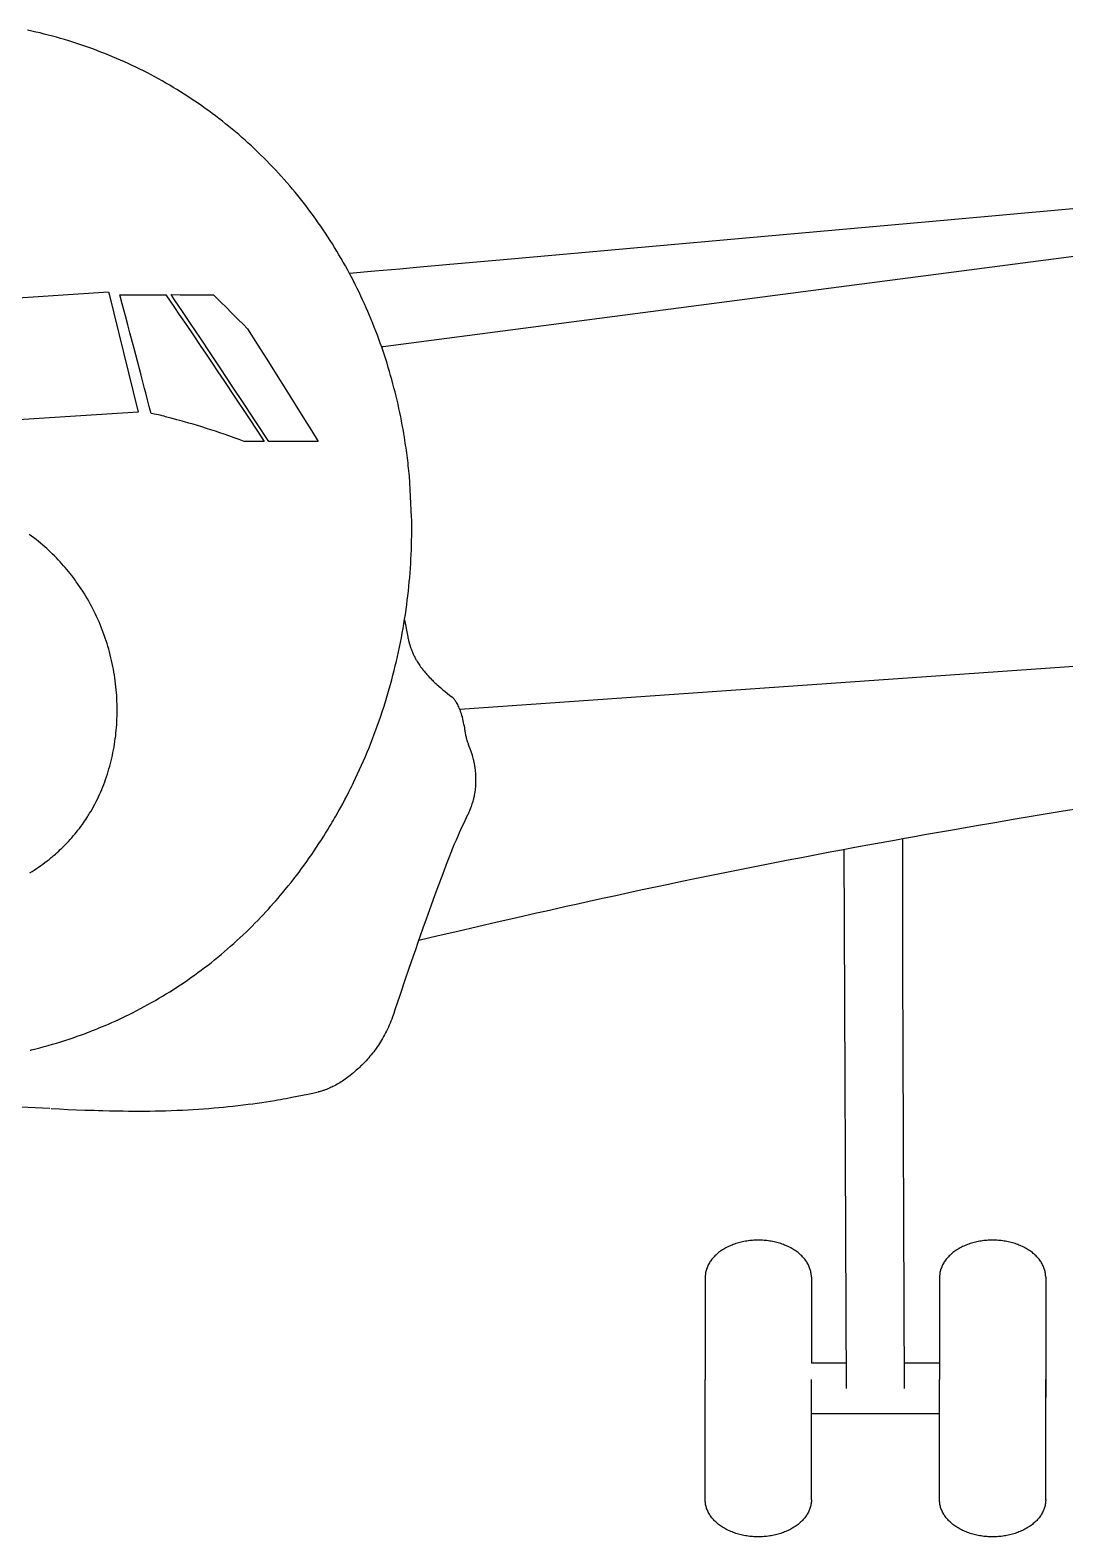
# Model space of a CAD drawing. Extents: x -17108 to 71323, y -8319 to 54197.
# Drawn here: x 53995 to 58088, y 42317 to 48279 of the extents above; entities that cross this region are included whole.
import ezdxf

# ---------------------------------------------------------------- set-up
doc = ezdxf.new("R2010")
doc.units = 0
doc.linetypes.add('DASHED', pattern=[15, 12, -3])
doc.layers.get('0').update_dxf_attribs({"linetype": 'CONTINUOUS'})

msp = doc.modelspace()

# ---------------------------------------------------------------- linework, layer by layer
at = {"color": 7, "ltscale": 0.001328}
msp.add_line((55105.4, 47541.2), (55105.5, 47541.2), dxfattribs=at)
at = {"color": 7}
for p, q in [((53548.7, 47194.1), (54304.6, 47242.8)), ((54305.6, 47239), (54421.9, 46767.8)), ((54421.9, 46767.8), (53548.7, 46711.6)), ((55694.4, 45591.5), (61022.7, 45966.9)), ((57447.2, 44571.2), (57447.2, 45080.3)), ((57224, 42903.7), (57215.3, 45037.8)), ((57454, 42904.6), (57447.2, 44571.2)), ((56665.5, 43344.5), (56665.5, 42939.9)), ((57085.5, 43344.5), (57085.5, 43004.2)), ((57592.5, 43344.5), (57592.5, 42939.9)), ((58012.5, 43344.5), (58012.5, 42868.4)), ((57223.6, 43004.2), (57085.5, 43004.2)), ((57592.5, 43004.2), (57453.6, 43004.2)), ((56665.5, 42463.8), (56665.5, 42939.9)), ((57085.5, 42463.8), (57085.5, 42939.9)), ((57592.5, 42463.8), (57592.5, 42939.9)), ((58012.5, 42463.8), (58012.5, 42939.9)), ((57592.5, 42804.2), (57085.5, 42804.2))]:
    msp.add_line(p, q, dxfattribs=at)
at = {"color": 7, "ltscale": 0.097062}
msp.add_line((54304.6, 47242.8), (54305.6, 47239), dxfattribs=at)
at = {"color": 7, "ltscale": 0.002051}
msp.add_line((54374.6, 47231.6), (54374.7, 47231.6), dxfattribs=at)
at = {"color": 7, "ltscale": 0.000488281}
msp.add_line((54374.7, 47231.6), (54374.7, 47231.6), dxfattribs=at)
at = {"color": 7, "linetype": 'DASHED', "ltscale": 0.007765}
msp.add_line((55382.5, 47031.9), (55382.1, 47031.9), dxfattribs=at)
at = {"color": 7, "ltscale": 0.071297}
msp.add_line((55385.2, 47026.8), (55388, 47027.2), dxfattribs=at)
at = {"color": 7, "linetype": 'DASHED', "ltscale": 0.011229}
msp.add_line((55388, 47027.2), (55388.4, 47027.2), dxfattribs=at)
at = {"color": 7, "ltscale": 0.007292}
msp.add_line((55388.4, 47027.2), (55388.7, 47027.3), dxfattribs=at)
at = {"color": 7, "linetype": 'DASHED', "ltscale": 0.006105}
msp.add_line((55388.7, 47027.3), (55389, 47027.3), dxfattribs=at)
at = {"color": 7, "ltscale": 0.006105}
msp.add_line((55389, 47027.3), (55389.2, 47027.3), dxfattribs=at)
at = {"color": 7, "linetype": 'DASHED', "ltscale": 0.027775}
msp.add_line((55389.2, 47027.3), (55390.3, 47027.5), dxfattribs=at)
at = {"color": 7, "ltscale": 0.014184}
msp.add_line((55390.3, 47027.5), (55390.9, 47027.6), dxfattribs=at)
at = {"color": 7, "linetype": 'DASHED', "ltscale": 0.014378}
msp.add_line((55390.9, 47027.6), (55391.4, 47027.6), dxfattribs=at)
at = {"color": 7, "linetype": 'DASHED', "ltscale": 0.005637}
msp.add_line((55453.8, 46817.7), (55453.7, 46817.9), dxfattribs=at)
at = {"color": 7, "ltscale": 0.003059}
msp.add_line((54530.8, 46748.9), (54530.7, 46749), dxfattribs=at)
at = {"color": 7, "ltscale": 0.000525895}
msp.add_line((54530.8, 46748.9), (54530.8, 46748.9), dxfattribs=at)
at = {"color": 7, "linetype": 'DASHED', "ltscale": 0.000292969}
msp.add_line((55133.9, 44077.5), (55134, 44077.5), dxfattribs=at)
at = {"color": 7}
for points in [[(55504.1, 46351.5), (55494.9, 46514.7), (55493.9, 46524.9), (55492.9, 46535), (55491.8, 46545.2), (55490.8, 46555.3), (55489.6, 46565.5), (55488.4, 46575.6), (55487.2, 46585.7), (55485.9, 46595.9), (55484.6, 46606), (55483.2, 46616.1), (55481.8, 46626.2), (55480.3, 46636.3), (55478.8, 46646.3), (55477.3, 46656.4), (55475.7, 46666.5), (55472.9, 46683), (55470, 46699.6), (55467, 46716.1), (55463.9, 46732.6), (55460.6, 46749.1), (55457.2, 46765.5), (55453.7, 46781.9), (55450.1, 46798.3), (55446.3, 46814.7), (55442.4, 46831), (55438.4, 46847.3), (55434.2, 46863.6), (55429.9, 46879.8), (55425.5, 46896), (55421, 46912.2), (55416.3, 46928.3), (55411.5, 46944.4), (55406.6, 46960.5), (55401.5, 46976.5), (55396.3, 46992.5), (55391, 47008.4), (55385.5, 47024.3), (55380, 47040.1), (55374.3, 47055.9), (55368.4, 47071.7), (55362.5, 47087.4), (55356.4, 47103), (55350.2, 47118.6), (55343.8, 47134.2), (55337.4, 47149.7), (55330.8, 47165.1), (55324, 47180.5), (55317.2, 47195.9), (55310.2, 47211.1), (55303.1, 47226.4), (55295.9, 47241.5), (55288.5, 47256.6), (55281, 47271.7), (55273.4, 47286.6), (55265.6, 47301.6), (55257.8, 47316.4), (55249.8, 47331.2), (55241.7, 47345.9), (55233.4, 47360.6), (55225.1, 47375.1), (55216.6, 47389.6), (55208, 47404.1), (55199.2, 47418.4), (55190.4, 47432.7), (55181.4, 47446.9), (55172.3, 47461), (55163.1, 47475.1), (55153.7, 47489.1), (55144.3, 47503), (55134.7, 47516.8), (55125, 47530.5), (55115.1, 47544.1), (55105.2, 47557.7), (55095.1, 47571.1), (55085, 47584.5), (55074.7, 47597.8), (55064.3, 47611), (55053.7, 47624.1), (55043.1, 47637.1), (55032.3, 47650.1), (55021.5, 47662.9), (55010.5, 47675.6), (54999.4, 47688.2), (54988.2, 47700.8), (54976.9, 47713.2), (54965.4, 47725.6), (54953.9, 47737.8), (54942.2, 47749.9), (54930.5, 47761.9), (54918.6, 47773.9), (54906.7, 47785.7), (54894.6, 47797.4), (54882.4, 47809), (54870.1, 47820.5), (54857.7, 47831.9), (54845.2, 47843.1), (54832.7, 47854.3), (54820, 47865.3), (54807.2, 47876.3), (54794.3, 47887.1), (54781.3, 47897.8), (54768.2, 47908.4), (54755.1, 47918.8), (54741.8, 47929.2), (54728.4, 47939.4), (54715, 47949.5), (54701.4, 47959.5), (54687.8, 47969.3), (54674.1, 47979), (54660.3, 47988.6), (54646.4, 47998.1), (54632.4, 48007.5), (54618.3, 48016.7), (54604.2, 48025.8), (54589.9, 48034.8), (54575.6, 48043.6), (54561.2, 48052.3), (54546.8, 48060.9), (54532.2, 48069.3), (54517.6, 48077.6), (54502.9, 48085.8), (54488.1, 48093.9), (54473.3, 48101.8), (54458.4, 48109.6), (54443.4, 48117.2), (54428.3, 48124.7), (54413.2, 48132.1), (54398, 48139.3), (54382.8, 48146.4), (54367.5, 48153.4), (54352.1, 48160.2), (54336.7, 48166.9), (54321.2, 48173.4), (54305.7, 48179.8), (54290.1, 48186.1), (54274.4, 48192.2), (54258.7, 48198.2), (54242.9, 48204.1), (54227.1, 48209.8), (54211.3, 48215.4), (54195.3, 48220.8), (54179.4, 48226.1), (54163.4, 48231.2), (54147.3, 48236.3), (54131.3, 48241.1), (54115.1, 48245.9), (54099, 48250.5), (54082.8, 48254.9), (54066.5, 48259.2), (54050.2, 48263.4), (54033.9, 48267.4), (54017.6, 48271.3), (54001.2, 48275.1), (53984.8, 48278.7)], [(59587.7, 47704.7), (59491, 47695.7), (59394.3, 47686.8), (59296.6, 47677.9), (59198.9, 47669.1), (59002.4, 47651.4), (58805.3, 47633.7), (57623.7, 47527.5), (57033.4, 47474.6), (56442.6, 47421.7), (55852.3, 47368.7), (55655.2, 47351), (55523.4, 47339.2), (55457.4, 47333.3), (55357.8, 47324.5), (55258.2, 47315.7)], [(55391.4, 47027.6), (57193.5, 47262.9), (58194.5, 47393.4), (58996.8, 47497.8), (59197.6, 47523.9), (59399, 47550), (59601.2, 47576.2)], [(54472.9, 46761.8), (54469.4, 46775.5), (54466, 46789.1), (54458.9, 46816.5), (54451.9, 46843.5), (54447.4, 46860.8), (54433.6, 46913.4), (54406, 47018.7), (54389.5, 47081.4), (54381.3, 47112.8), (54371.9, 47148.1), (54359.3, 47195.2), (54349.4, 47231.8)], [(54349.4, 47231.8), (54358.2, 47231.8), (54367, 47231.7), (54374.6, 47231.6)], [(54374.7, 47231.6), (54380.9, 47231.6), (54399.4, 47231.6), (54422.2, 47231.6), (54447.3, 47231.5), (54460, 47231.6), (54482.2, 47231.7), (54489.6, 47231.8), (54497.2, 47231.8)], [(54497.2, 47231.8), (54503.3, 47231.9), (54531.1, 47232)], [(54531.1, 47232), (54566, 47180.9), (54583.6, 47154.9), (54611.4, 47114.1), (54639.3, 47072.8), (54667.4, 47031.2), (54690.9, 46996.2), (54714.5, 46961.1)], [(54938.8, 46651.6), (54890.7, 46724.9), (54842.5, 46797.9), (54794.4, 46870.6), (54746.3, 46943), (54707.2, 47001.7), (54668.2, 47060), (54629.5, 47117.6), (54597.4, 47165.2), (54565.7, 47212.2), (54552.3, 47232.1)], [(54552.3, 47232.1), (54588.6, 47232), (54619.3, 47231.9), (54664, 47231.8), (54686.6, 47231.8), (54719.6, 47231.7)], [(54719.6, 47231.7), (54746.6, 47205.2), (54773.8, 47178.3), (54787.4, 47164.8), (54800.9, 47151.3), (54819, 47133.1), (54837.1, 47114.9), (54855.1, 47096.6)], [(54855.1, 47096.6), (54893.2, 47036.6), (54931.1, 46976.7), (54968.7, 46917), (55006.1, 46857.4), (55043.3, 46798), (55080.2, 46738.7), (55107.2, 46695.1), (55134.1, 46651.6)], [(54714.5, 46961.1), (54737.5, 46926.8), (54760.4, 46892.4), (54806.6, 46823.2), (54852.8, 46753.5), (54899.1, 46683.5), (54920.1, 46651.6)], [(54530.7, 46749), (54524.7, 46750.7), (54516.9, 46752.8), (54509.1, 46754.8), (54501.3, 46756.5), (54494.2, 46758), (54487, 46759.4), (54479.9, 46760.7), (54472.9, 46761.8)], [(54745.8, 46685.4), (54727.9, 46691.5), (54709.9, 46697.4), (54692.1, 46703.1), (54674.4, 46708.7), (54656.8, 46714.1), (54639.6, 46719.2), (54622.6, 46724.1), (54605.9, 46728.8), (54587.5, 46733.9), (54575.5, 46737.1), (54552.2, 46743.3), (54530.8, 46748.9)], [(54841.3, 46651.7), (54821.1, 46659.1), (54801.7, 46666.1), (54790.8, 46669.9), (54780.4, 46673.6), (54762.8, 46679.6), (54745.8, 46685.4)], [(54920.1, 46651.6), (54884.5, 46651.7), (54867, 46651.7), (54841.3, 46651.7)], [(55134.1, 46651.6), (55116.4, 46651.6), (55079.3, 46651.6), (55033.9, 46651.5), (54986.7, 46651.5), (54938.8, 46651.6)], [(53999.9, 44244.1), (54016.6, 44248.2), (54033.2, 44252.5), (54049.8, 44256.9), (54066.4, 44261.5), (54082.9, 44266.2), (54099.4, 44271.1), (54115.9, 44276.1), (54132.3, 44281.3), (54148.6, 44286.6), (54164.9, 44292.1), (54181.2, 44297.7), (54197.4, 44303.5), (54213.5, 44309.4), (54221.6, 44312.4), (54229.6, 44315.5), (54241.6, 44320.1), (54253.6, 44324.9), (54265.6, 44329.7), (54277.5, 44334.6), (54291.1, 44340.3), (54304.6, 44346.1), (54318.1, 44352), (54331.6, 44358.1), (54345, 44364.2), (54358.3, 44370.4), (54371.6, 44376.8), (54386.7, 44384.2), (54401.7, 44391.7), (54416.6, 44399.3), (54431.4, 44407.1), (54446.2, 44415), (54460.9, 44423), (54475.5, 44431.2), (54490.1, 44439.5), (54504.5, 44448), (54518.9, 44456.6), (54533.2, 44465.3), (54547.5, 44474.1), (54561.6, 44483.1), (54575.7, 44492.2), (54589.7, 44501.4), (54603.6, 44510.8), (54617.4, 44520.3), (54631.1, 44529.9), (54644.7, 44539.6), (54658.3, 44549.5), (54671.7, 44559.5), (54685.1, 44569.6), (54698.4, 44579.8), (54711.6, 44590.2), (54724.6, 44600.6), (54737.5, 44611.1), (54750.2, 44621.7), (54762.9, 44632.4), (54775.5, 44643.2), (54787.9, 44654.1), (54800.3, 44665.1), (54812.6, 44676.2), (54824.8, 44687.5), (54836.9, 44698.8), (54848.9, 44710.3), (54860.8, 44721.8), (54872.5, 44733.5), (54884.2, 44745.2), (54895, 44756.2), (54905.7, 44767.3), (54916.3, 44778.5), (54926.8, 44789.7), (54937.2, 44801.1), (54947.5, 44812.5), (54957.7, 44824), (54966.6, 44834.1), (54975.4, 44844.3), (54984.2, 44854.5), (54992.9, 44864.8), (54998.6, 44871.7), (55004.3, 44878.7), (55015.7, 44892.6), (55026.9, 44906.6), (55037.5, 44920.2), (55048, 44933.8), (55058.4, 44947.5), (55068.7, 44961.3), (55078.9, 44975.2), (55088.9, 44989.1), (55098.9, 45003.2), (55108.7, 45017.3), (55118.4, 45031.5), (55128, 45045.8), (55137.4, 45060.2), (55146.8, 45074.6), (55156, 45089.2), (55163.5, 45101), (55170.8, 45112.9), (55178.1, 45124.9), (55185.3, 45136.9), (55190, 45144.9), (55194.7, 45152.9), (55199.4, 45161), (55204.1, 45169.1), (55213.2, 45185.3), (55222.3, 45201.6), (55231.2, 45218), (55240, 45234.4), (55248.6, 45250.9), (55257.1, 45267.5), (55261.4, 45276), (55265.6, 45284.4), (55269.8, 45292.9), (55273.9, 45301.4), (55282.1, 45318.5), (55290.1, 45335.6), (55298, 45352.8), (55305.8, 45370.1), (55313.4, 45387.4), (55320.9, 45404.8), (55328.2, 45422.2), (55335.4, 45439.7), (55342.4, 45457.3), (55349.3, 45474.9), (55356, 45492.6), (55362.6, 45510.3), (55369.1, 45528.1), (55375.4, 45545.9), (55381.5, 45563.8), (55387.5, 45581.7), (55393.4, 45599.7), (55399.1, 45617.7), (55404.7, 45635.8), (55410.1, 45653.9), (55415.3, 45672.1), (55420.4, 45690.2), (55425.4, 45708.5), (55430.2, 45726.7), (55434.9, 45745), (55439.4, 45763.4), (55443.8, 45781.7), (55448, 45800.2), (55452.1, 45818.6), (55456, 45837.1), (55459.8, 45855.6), (55463.4, 45874.1), (55466.9, 45892.7), (55470.2, 45911.3), (55473.4, 45929.9), (55476.4, 45948.6), (55479.3, 45967.2), (55482, 45985.9), (55484.6, 46004.7), (55486.9, 46022.8), (55489.1, 46040.9), (55491.1, 46059), (55493, 46077.1), (55494.8, 46095.3), (55496.4, 46113.4), (55497.8, 46131.6), (55499.2, 46149.8), (55500.4, 46168), (55501.4, 46186.2), (55502.3, 46204.4), (55503, 46222.6), (55503.6, 46240.9), (55504.1, 46259.1), (55504.4, 46277.3), (55504.5, 46295.6), (55504.5, 46313.8), (55504.4, 46332), (55504.3, 46341.8), (55504.1, 46351.5)], [(53993.3, 44944.5), (54002.1, 44949.9), (54010.9, 44955.5), (54019.5, 44961.2), (54028.1, 44967), (54036.6, 44972.9), (54045, 44979), (54053.3, 44985.1), (54061.6, 44991.4), (54069.9, 44997.9), (54078.2, 45004.6), (54082.3, 45008), (54086.4, 45011.5), (54090.4, 45014.9), (54094.5, 45018.4), (54101.1, 45024.3), (54107.7, 45030.2), (54114.1, 45036.3), (54120.5, 45042.4), (54126.9, 45048.6), (54133.1, 45054.8), (54139.8, 45061.8), (54146.4, 45068.8), (54152.9, 45075.9), (54159.3, 45083.1), (54165.6, 45090.4), (54171.9, 45097.8), (54178, 45105.3), (54183.9, 45112.9), (54189.8, 45120.5), (54195.6, 45128.2), (54201.3, 45136.1), (54205.8, 45142.5), (54210.3, 45149), (54214.7, 45155.6), (54219.1, 45162.2), (54221.9, 45166.6), (54224.7, 45171.1), (54227.5, 45175.5), (54230.2, 45180), (54235.6, 45189.1), (54240.9, 45198.3), (54246, 45207.5), (54251, 45216.8), (54255.9, 45226.2), (54260.6, 45235.7), (54265.2, 45245.2), (54269.6, 45254.9), (54273.9, 45264.6), (54278.1, 45274.3), (54282.1, 45284.2), (54286, 45294.1), (54289.8, 45304), (54293.4, 45314), (54296.9, 45324.1), (54300.2, 45334.3), (54303.5, 45344.8), (54306.7, 45355.4), (54309.7, 45366.1), (54312.5, 45376.8), (54315.3, 45387.5), (54317.8, 45398.4), (54320.2, 45409.2), (54322.5, 45420.1), (54324.6, 45431), (54326.6, 45442), (54328.5, 45453), (54330.1, 45464.1), (54331.7, 45475.2), (54333.1, 45486.3), (54334.3, 45497.4), (54335.4, 45508.6), (54336.4, 45519.7), (54337.2, 45530.9), (54337.8, 45542.2), (54338.3, 45553.4), (54338.7, 45565), (54338.9, 45576.5), (54339, 45588.1), (54338.9, 45599.7), (54338.7, 45611.2), (54338.3, 45622.8), (54337.8, 45634.4), (54337.1, 45646), (54336.2, 45657.6), (54335.2, 45669.2), (54334.1, 45680.8), (54332.8, 45692.3), (54331.3, 45703.9), (54329.7, 45715.4), (54328, 45727), (54326.1, 45738.5), (54324, 45750), (54321.8, 45761.5), (54319.4, 45772.9), (54316.9, 45784.4), (54314.3, 45795.7), (54311.4, 45807.1), (54308.5, 45818.4), (54305.4, 45829.8), (54302.1, 45841), (54298.8, 45851.9), (54295.3, 45862.7), (54291.7, 45873.5), (54288, 45884.3), (54284.1, 45895), (54280.1, 45905.6), (54275.9, 45916.2), (54271.6, 45926.8), (54267.2, 45937.3), (54262.6, 45947.8), (54257.9, 45958.1), (54253.1, 45968.5), (54248.1, 45978.7), (54242.9, 45988.9), (54237.6, 45999.1), (54232.2, 46009.2), (54226.7, 46019.1), (54221, 46029.1), (54215.2, 46038.9), (54209.2, 46048.7), (54203.1, 46058.4), (54196.9, 46068), (54190.5, 46077.6), (54184, 46087.1), (54177.3, 46096.5), (54173.9, 46101.2), (54170.5, 46105.8), (54164.6, 46113.7), (54158.6, 46121.6), (54152.5, 46129.3), (54146.3, 46137), (54140, 46144.6), (54133.6, 46152.2), (54127.1, 46159.7), (54120.1, 46167.6), (54112.9, 46175.4), (54105.7, 46183.1), (54098.4, 46190.7), (54090.9, 46198.3), (54083.4, 46205.7), (54075.8, 46213.1), (54068.1, 46220.3), (54060.2, 46227.5), (54052.3, 46234.5), (54044.3, 46241.5), (54036.3, 46248.4), (54027.4, 46255.6), (54018.5, 46262.8), (54009.5, 46269.8), (54000.4, 46276.7), (53991.2, 46283.5)], [(55475.9, 45945.1), (55488.6, 45878.3), (55489.3, 45874.5), (55490.1, 45870.8), (55491, 45867.1), (55491.8, 45863.4), (55492.7, 45859.8), (55494.6, 45853), (55496.5, 45846.4), (55498.5, 45840), (55500.6, 45833.8), (55501.8, 45830.5), (55503, 45827.3), (55504.3, 45823.9), (55505.7, 45820.4), (55507.1, 45817), (55508.6, 45813.6), (55510.1, 45810.3), (55511.6, 45806.9), (55513.9, 45802.4), (55516.2, 45797.8), (55517.8, 45794.6), (55519.6, 45791.4), (55521.2, 45788.4), (55522.9, 45785.5), (55525.4, 45781.3), (55527.9, 45777.2), (55530.5, 45773.1), (55533.4, 45768.7), (55536.4, 45764.3), (55539.5, 45760), (55541.6, 45757.1), (55543.8, 45754.2), (55546.1, 45751.1), (55548.4, 45748.1), (55550.8, 45745.1), (55553.3, 45742.1), (55558.2, 45736.2), (55561, 45733), (55563.9, 45729.8), (55566.7, 45726.6), (55569.6, 45723.4), (55573.9, 45718.9), (55578.2, 45714.4), (55582.6, 45710), (55585.9, 45706.7), (55589.3, 45703.4), (55596.2, 45696.9), (55599.9, 45693.4), (55603.7, 45690), (55611.3, 45683.2), (55619.5, 45676.1), (55627.8, 45669), (55636.9, 45661.5), (55646, 45654.1), (55654.2, 45647.6), (55666.6, 45637.6)], [(55716.1, 45502.1), (55715.6, 45506), (55715, 45510), (55713.8, 45517.7), (55712.5, 45524.9), (55711.1, 45531.9), (55709.7, 45538.8), (55708.2, 45545.5), (55706.4, 45552.8), (55704.6, 45559.8), (55702.7, 45566.5), (55700.8, 45573), (55698.8, 45579.2), (55696.7, 45585.2), (55694.6, 45590.9), (55692.6, 45596.1), (55690.4, 45601.1), (55688.3, 45605.8), (55686.1, 45610.3), (55683.9, 45614.5), (55681.6, 45618.4), (55680.4, 45620.3), (55679.3, 45622.1), (55678.1, 45623.9), (55677, 45625.6), (55674.9, 45628.3), (55672.9, 45630.9), (55670.8, 45633.3), (55668.8, 45635.5), (55666.6, 45637.6)], [(55757.8, 45335), (55757.6, 45336.8), (55757.3, 45340.4), (55756.9, 45345.3), (55756.5, 45349.9), (55756.2, 45353.1), (55755.8, 45356.1), (55755.4, 45359), (55755, 45361.8), (55754.5, 45365.2), (55753.9, 45368.6), (55752.7, 45375.5), (55751.4, 45382.2), (55750.7, 45385.8), (55749.8, 45389.5), (55748.9, 45393.5), (55747.6, 45398.5), (55746.1, 45404), (55744.4, 45409.8), (55742.4, 45416), (55740.8, 45420.5), (55739.2, 45425.1), (55735.7, 45434.9), (55731.9, 45445), (55729.5, 45451.6), (55728.3, 45455), (55726.6, 45460), (55725.3, 45464), (55724, 45467.9), (55722.2, 45473.9), (55721.4, 45476.8), (55720.6, 45479.8), (55719.6, 45483.7), (55718.7, 45487.6), (55717.9, 45491.4), (55717.4, 45494.1), (55716.9, 45496.7), (55716.5, 45499.4), (55716.1, 45502.1)], [(55726.9, 45175.1), (55728.5, 45178.4), (55730.1, 45181.8), (55732.1, 45186.3), (55734.1, 45190.9), (55736, 45195.5), (55738.2, 45201.1), (55740.3, 45206.7), (55742.3, 45212.3), (55744.1, 45218), (55745.9, 45223.6), (55747.2, 45228.4), (55748.5, 45233.1), (55749.7, 45237.9), (55750.6, 45241.4), (55751.4, 45244.9), (55752.1, 45248.4), (55752.8, 45251.8), (55754, 45258.6), (55755.1, 45265.3), (55756, 45271.8), (55756.7, 45277.9), (55757.3, 45283.8), (55757.8, 45289.5), (55758.1, 45295.1), (55758.3, 45298.7), (55758.4, 45302.2), (55758.6, 45309), (55758.6, 45315), (55758.5, 45320.8), (55758.3, 45326.5), (55758.1, 45330.8), (55757.8, 45335)], [(55531.8, 44678), (55609.3, 44696), (55686.9, 44714.1), (55764.7, 44732.2), (55842.5, 44750.2), (55920.5, 44768.1), (55998.5, 44785.9), (56037.7, 44794.7), (56076.8, 44803.6), (56115.8, 44812.3), (56154.7, 44821), (56206.9, 44832.5), (56259.1, 44844), (56311.3, 44855.4), (56363.5, 44866.7), (56415.8, 44877.9), (56468.1, 44889.1), (56520.3, 44900.1), (56572.6, 44911), (56625, 44921.9), (56677.5, 44932.7), (56730, 44943.4), (56782.5, 44954), (56835.2, 44964.5), (56887.9, 44975), (56940.6, 44985.3), (56993.3, 44995.6), (57046, 45005.7), (57098.6, 45015.8), (57151.3, 45025.8), (57204, 45035.7), (57256.7, 45045.5), (57309.3, 45055.2), (57362, 45064.8), (57414.7, 45074.4), (57454.1, 45081.5), (57493.5, 45088.6), (57533.1, 45095.6), (57572.8, 45102.6), (57651.9, 45116.5), (57731, 45130.2), (57811.6, 45144.1), (57892.2, 45157.8), (57955.3, 45168.4), (58018.3, 45178.9), (58081, 45189.3), (58143.6, 45199.6)], [(55663.9, 45035.7), (55663.9, 45035.7), (55663.9, 45035.7), (55663.9, 45035.8), (55664.3, 45036.7), (55668.1, 45045.8), (55672.5, 45056.3), (55675.2, 45062.5), (55681, 45075.7), (55689, 45093.9), (55693.9, 45104.7), (55699.1, 45116.1), (55704.4, 45127.7), (55709.9, 45139.5), (55715.4, 45151.2), (55721.1, 45163.2), (55726.9, 45175.1)], [(55660.7, 45027.8), (55651, 45003.4), (55641, 44977.9), (55630.7, 44951), (55620.3, 44923.7), (55609.8, 44895.8), (55599.5, 44867.9), (55588.9, 44839), (55580.7, 44816.5), (55574.1, 44798), (55561, 44761.4), (55548.4, 44725.5), (55536.2, 44690.8), (55528.4, 44668.2), (55518.7, 44640.2), (55509.7, 44614.2), (55493.2, 44565.9), (55478.8, 44523.3), (55456.9, 44458.7), (55438.1, 44402.7), (55433.1, 44388.1), (55431, 44381.9), (55428.3, 44374.3), (55425.3, 44366), (55422.1, 44357.8), (55418.8, 44349.7), (55415.4, 44341.6), (55411.9, 44333.9), (55408.3, 44326.1), (55404.6, 44318.5), (55400.8, 44310.9), (55396.8, 44303.4), (55393, 44296.4), (55389.1, 44289.5), (55385.1, 44282.6), (55380.9, 44275.8), (55376.6, 44269.1), (55372.3, 44262.5), (55367.9, 44256), (55363.4, 44249.6), (55358.8, 44243.2), (55354.1, 44236.9), (55349.2, 44230.7), (55344.3, 44224.5), (55339.2, 44218.5), (55334.1, 44212.5), (55328.8, 44206.6), (55323.8, 44201.2), (55318.7, 44195.8), (55313.5, 44190.5), (55308.2, 44185.4), (55305.6, 44182.9)], [(55305.6, 44182.8), (55302.2, 44179.4), (55298.8, 44176.1), (55294.7, 44172.1), (55290.4, 44168.1), (55285, 44163.1), (55279.4, 44158.2), (55273.6, 44153.2), (55267.7, 44148.3), (55261.4, 44143.2), (55255, 44138.2), (55250.3, 44134.6), (55245.5, 44131.1), (55240.6, 44127.7), (55235.4, 44124.1), (55230.2, 44120.6), (55224.9, 44117.2), (55219.7, 44113.9), (55214.5, 44110.8), (55209.2, 44107.7), (55203.7, 44104.7), (55198.2, 44101.7), (55192.7, 44098.9), (55188.2, 44096.7), (55183.6, 44094.5), (55178.4, 44092.1), (55173.1, 44089.9), (55167.8, 44087.8), (55162.5, 44085.8), (55156.9, 44083.8), (55154, 44082.9), (55151.2, 44082), (55146.9, 44080.7), (55142.6, 44079.5), (55138.3, 44078.5), (55133.9, 44077.5)], [(54078.1, 44011.6), (54110.4, 44010.2), (54143.6, 44008.7), (54177.6, 44007.3), (54211.6, 44006), (54229.8, 44005.3), (54247.9, 44004.8), (54265, 44004.2), (54282, 44003.8), (54308.7, 44003.1), (54335.5, 44002.6), (54362.3, 44002.2), (54383.8, 44002), (54405.2, 44001.8), (54426.7, 44001.8), (54448.2, 44001.9), (54468.7, 44002.1), (54489.2, 44002.4), (54509.7, 44002.8), (54530.3, 44003.3), (54552.5, 44004), (54574.8, 44004.8), (54597.1, 44005.8), (54619.4, 44006.9), (54640, 44008.1), (54660.6, 44009.4), (54681.2, 44010.8), (54701.9, 44012.4), (54722.4, 44014.1), (54741.2, 44015.7), (54759.9, 44017.5), (54778.6, 44019.4), (54797.2, 44021.4), (54817.3, 44023.7), (54837.3, 44026.1), (54857.3, 44028.7), (54875.4, 44031.1), (54893.5, 44033.7), (54911.6, 44036.3), (54928.5, 44038.9), (54945.3, 44041.6), (54962.2, 44044.3), (54973.4, 44046.2), (54984.6, 44048.2), (54996.1, 44050.2), (55007.5, 44052.2), (55029.5, 44056.3), (55051.6, 44060.5), (55072.3, 44064.6), (55093.1, 44068.8), (55113.5, 44073.1), (55133.9, 44077.5)], [(54072.5, 44011.9), (54043.4, 44013.2), (54015, 44014.6), (53958.5, 44017.3), (53902.3, 44020.1)], [(56875.5, 43491.2), (56869.8, 43491.1), (56864, 43491), (56858.3, 43490.7), (56852.6, 43490.3), (56846.9, 43489.8), (56841.3, 43489.2), (56835.6, 43488.5), (56830, 43487.7), (56824.4, 43486.8), (56818.8, 43485.7), (56813.4, 43484.6), (56808, 43483.4), (56802.6, 43482), (56797.2, 43480.6), (56791.8, 43479), (56786.7, 43477.4), (56781.5, 43475.7), (56776.4, 43473.8), (56771.4, 43471.9), (56766.4, 43469.8), (56761.6, 43467.7), (56756.9, 43465.5), (56752.2, 43463.2), (56747.5, 43460.8), (56743, 43458.3), (56738.6, 43455.8), (56734.4, 43453.1), (56730.2, 43450.4), (56726.1, 43447.6), (56722, 43444.6), (56718.2, 43441.7), (56714.5, 43438.7), (56710.9, 43435.6), (56707.4, 43432.4), (56703.9, 43429.1), (56700.8, 43425.8), (56697.7, 43422.5), (56694.7, 43419.1), (56691.8, 43415.6), (56689, 43412), (56686.5, 43408.5), (56684.1, 43404.9), (56681.8, 43401.2), (56679.7, 43397.4), (56677.6, 43393.6), (56675.8, 43389.9), (56674.1, 43386.1), (56672.6, 43382.2), (56671.1, 43378.3), (56669.9, 43374.4), (56668.8, 43370.5), (56667.9, 43366.5), (56667.1, 43362.6), (56666.5, 43358.6), (56666, 43354.5), (56665.7, 43351.2), (56665.6, 43347.9), (56665.5, 43344.5)], [(57085.5, 43344.5), (57085.4, 43347.9), (57085.3, 43351.2), (57085, 43354.5), (57084.5, 43358.6), (57083.9, 43362.6), (57083.1, 43366.5), (57082.2, 43370.5), (57081.1, 43374.4), (57079.8, 43378.3), (57078.4, 43382.2), (57076.9, 43386.1), (57075.2, 43389.9), (57073.4, 43393.6), (57071.3, 43397.4), (57069.2, 43401.2), (57066.9, 43404.9), (57064.5, 43408.5), (57062, 43412), (57059.2, 43415.6), (57056.3, 43419.1), (57053.3, 43422.5), (57050.2, 43425.8), (57047.1, 43429.1), (57043.6, 43432.4), (57040.1, 43435.6), (57036.5, 43438.7), (57032.8, 43441.7), (57029, 43444.6), (57024.9, 43447.6), (57020.8, 43450.4), (57016.6, 43453.1), (57012.3, 43455.8), (57008, 43458.3), (57003.5, 43460.8), (56998.8, 43463.2), (56994.1, 43465.5), (56989.4, 43467.7), (56984.6, 43469.8), (56979.6, 43471.9), (56974.6, 43473.8), (56969.5, 43475.7), (56964.3, 43477.4), (56959.2, 43479), (56953.8, 43480.6), (56948.4, 43482), (56943, 43483.4), (56937.6, 43484.6), (56932.2, 43485.7), (56926.6, 43486.8), (56921, 43487.7), (56915.4, 43488.5), (56909.7, 43489.2), (56904.1, 43489.8), (56898.4, 43490.3), (56892.7, 43490.7), (56886.9, 43491), (56881.2, 43491.1), (56875.5, 43491.2)], [(57802.5, 43491.2), (57796.8, 43491.1), (57791, 43491), (57785.3, 43490.7), (57779.6, 43490.3), (57773.9, 43489.8), (57768.3, 43489.2), (57762.6, 43488.5), (57757, 43487.7), (57751.4, 43486.8), (57745.8, 43485.7), (57740.4, 43484.6), (57735, 43483.4), (57729.6, 43482), (57724.2, 43480.6), (57718.8, 43479), (57713.7, 43477.4), (57708.5, 43475.7), (57703.4, 43473.8), (57698.4, 43471.9), (57693.4, 43469.8), (57688.6, 43467.7), (57683.9, 43465.5), (57679.2, 43463.2), (57674.5, 43460.8), (57670, 43458.3), (57665.6, 43455.8), (57661.4, 43453.1), (57657.2, 43450.4), (57653.1, 43447.6), (57649, 43444.6), (57645.2, 43441.7), (57641.5, 43438.7), (57637.9, 43435.6), (57634.4, 43432.4), (57630.9, 43429.1), (57627.8, 43425.8), (57624.7, 43422.5), (57621.7, 43419.1), (57618.8, 43415.6), (57616, 43412), (57613.5, 43408.5), (57611.1, 43404.9), (57608.8, 43401.2), (57606.7, 43397.4), (57604.6, 43393.6), (57602.8, 43389.9), (57601.1, 43386.1), (57599.6, 43382.2), (57598.1, 43378.3), (57596.9, 43374.4), (57595.8, 43370.5), (57594.9, 43366.5), (57594.1, 43362.6), (57593.5, 43358.6), (57593, 43354.5), (57592.7, 43351.2), (57592.6, 43347.9), (57592.5, 43344.5)], [(58012.5, 43344.5), (58012.4, 43347.9), (58012.3, 43351.2), (58012, 43354.5), (58011.5, 43358.6), (58010.9, 43362.6), (58010.1, 43366.5), (58009.2, 43370.5), (58008.1, 43374.4), (58006.8, 43378.3), (58005.4, 43382.2), (58003.9, 43386.1), (58002.2, 43389.9), (58000.4, 43393.6), (57998.3, 43397.4), (57996.2, 43401.2), (57993.9, 43404.9), (57991.5, 43408.5), (57989, 43412), (57986.2, 43415.6), (57983.3, 43419.1), (57980.3, 43422.5), (57977.2, 43425.8), (57974.1, 43429.1), (57970.6, 43432.4), (57967.1, 43435.6), (57963.5, 43438.7), (57959.8, 43441.7), (57956, 43444.6), (57951.9, 43447.6), (57947.8, 43450.4), (57943.6, 43453.1), (57939.3, 43455.8), (57935, 43458.3), (57930.5, 43460.8), (57925.8, 43463.2), (57921.1, 43465.5), (57916.4, 43467.7), (57911.6, 43469.8), (57906.6, 43471.9), (57901.6, 43473.8), (57896.5, 43475.7), (57891.3, 43477.4), (57886.2, 43479), (57880.8, 43480.6), (57875.4, 43482), (57870, 43483.4), (57864.6, 43484.6), (57859.2, 43485.7), (57853.6, 43486.8), (57848, 43487.7), (57842.4, 43488.5), (57836.7, 43489.2), (57831.1, 43489.8), (57825.4, 43490.3), (57819.7, 43490.7), (57813.9, 43491), (57808.2, 43491.1), (57802.5, 43491.2)], [(56875.5, 42317.2), (56869.8, 42317.2), (56864, 42317.4), (56858.3, 42317.7), (56852.6, 42318), (56846.9, 42318.5), (56841.3, 42319.1), (56835.6, 42319.8), (56830, 42320.7), (56824.4, 42321.6), (56818.8, 42322.6), (56813.4, 42323.7), (56808, 42325), (56802.6, 42326.3), (56797.2, 42327.8), (56791.8, 42329.3), (56786.7, 42330.9), (56781.5, 42332.7), (56776.4, 42334.5), (56771.4, 42336.5), (56766.4, 42338.5), (56761.6, 42340.6), (56756.9, 42342.8), (56752.2, 42345.1), (56747.5, 42347.6), (56743, 42350.1), (56738.6, 42352.6), (56734.4, 42355.2), (56730.2, 42358), (56726.1, 42360.8), (56722, 42363.7), (56718.2, 42366.6), (56714.5, 42369.7), (56710.9, 42372.8), (56707.4, 42376), (56703.9, 42379.3), (56700.8, 42382.5), (56697.7, 42385.8), (56694.7, 42389.3), (56691.8, 42392.8), (56689, 42396.4), (56686.5, 42399.9), (56684.1, 42403.5), (56681.8, 42407.2), (56679.7, 42410.9), (56677.6, 42414.7), (56675.8, 42418.5), (56674.1, 42422.3), (56672.6, 42426.1), (56671.1, 42430), (56669.9, 42434), (56668.8, 42437.9), (56667.9, 42441.8), (56667.1, 42445.8), (56666.5, 42449.8), (56666, 42453.8), (56665.7, 42457.1), (56665.6, 42460.5), (56665.5, 42463.8)], [(57085.5, 42463.8), (57085.4, 42460.5), (57085.3, 42457.1), (57085, 42453.8), (57084.5, 42449.8), (57083.9, 42445.8), (57083.1, 42441.8), (57082.2, 42437.9), (57081.1, 42434), (57079.8, 42430), (57078.4, 42426.1), (57076.9, 42422.3), (57075.2, 42418.5), (57073.4, 42414.7), (57071.3, 42410.9), (57069.2, 42407.2), (57066.9, 42403.5), (57064.5, 42399.9), (57062, 42396.4), (57059.2, 42392.8), (57056.3, 42389.3), (57053.3, 42385.8), (57050.2, 42382.5), (57047.1, 42379.3), (57043.6, 42376), (57040.1, 42372.8), (57036.5, 42369.7), (57032.8, 42366.6), (57029, 42363.7), (57024.9, 42360.8), (57020.8, 42358), (57016.6, 42355.2), (57012.3, 42352.6), (57008, 42350.1), (57003.5, 42347.6), (56998.8, 42345.1), (56994.1, 42342.8), (56989.4, 42340.6), (56984.6, 42338.5), (56979.6, 42336.5), (56974.6, 42334.5), (56969.5, 42332.7), (56964.3, 42330.9), (56959.2, 42329.3), (56953.8, 42327.8), (56948.4, 42326.3), (56943, 42325), (56937.6, 42323.7), (56932.2, 42322.6), (56926.6, 42321.6), (56921, 42320.7), (56915.4, 42319.8), (56909.7, 42319.1), (56904.1, 42318.5), (56898.4, 42318), (56892.7, 42317.7), (56886.9, 42317.4), (56881.2, 42317.2), (56875.5, 42317.2)], [(57802.5, 42317.2), (57796.8, 42317.2), (57791, 42317.4), (57785.3, 42317.7), (57779.6, 42318), (57773.9, 42318.5), (57768.3, 42319.1), (57762.6, 42319.8), (57757, 42320.7), (57751.4, 42321.6), (57745.8, 42322.6), (57740.4, 42323.7), (57735, 42325), (57729.6, 42326.3), (57724.2, 42327.8), (57718.8, 42329.3), (57713.7, 42330.9), (57708.5, 42332.7), (57703.4, 42334.5), (57698.4, 42336.5), (57693.4, 42338.5), (57688.6, 42340.6), (57683.9, 42342.8), (57679.2, 42345.1), (57674.5, 42347.6), (57670, 42350.1), (57665.6, 42352.6), (57661.4, 42355.2), (57657.2, 42358), (57653.1, 42360.8), (57649, 42363.7), (57645.2, 42366.6), (57641.5, 42369.7), (57637.9, 42372.8), (57634.4, 42376), (57630.9, 42379.3), (57627.8, 42382.5), (57624.7, 42385.8), (57621.7, 42389.3), (57618.8, 42392.8), (57616, 42396.4), (57613.5, 42399.9), (57611.1, 42403.5), (57608.8, 42407.2), (57606.7, 42410.9), (57604.6, 42414.7), (57602.8, 42418.5), (57601.1, 42422.3), (57599.6, 42426.1), (57598.1, 42430), (57596.9, 42434), (57595.8, 42437.9), (57594.9, 42441.8), (57594.1, 42445.8), (57593.5, 42449.8), (57593, 42453.8), (57592.7, 42457.1), (57592.6, 42460.5), (57592.5, 42463.8)], [(58012.5, 42463.8), (58012.4, 42460.5), (58012.3, 42457.1), (58012, 42453.8), (58011.5, 42449.8), (58010.9, 42445.8), (58010.1, 42441.8), (58009.2, 42437.9), (58008.1, 42434), (58006.8, 42430), (58005.4, 42426.1), (58003.9, 42422.3), (58002.2, 42418.5), (58000.4, 42414.7), (57998.3, 42410.9), (57996.2, 42407.2), (57993.9, 42403.5), (57991.5, 42399.9), (57989, 42396.4), (57986.2, 42392.8), (57983.3, 42389.3), (57980.3, 42385.8), (57977.2, 42382.5), (57974.1, 42379.3), (57970.6, 42376), (57967.1, 42372.8), (57963.5, 42369.7), (57959.8, 42366.6), (57956, 42363.7), (57951.9, 42360.8), (57947.8, 42358), (57943.6, 42355.2), (57939.3, 42352.6), (57935, 42350.1), (57930.5, 42347.6), (57925.8, 42345.1), (57921.1, 42342.8), (57916.4, 42340.6), (57911.6, 42338.5), (57906.6, 42336.5), (57901.6, 42334.5), (57896.5, 42332.7), (57891.3, 42330.9), (57886.2, 42329.3), (57880.8, 42327.8), (57875.4, 42326.3), (57870, 42325), (57864.6, 42323.7), (57859.2, 42322.6), (57853.6, 42321.6), (57848, 42320.7), (57842.4, 42319.8), (57836.7, 42319.1), (57831.1, 42318.5), (57825.4, 42318), (57819.7, 42317.7), (57813.9, 42317.4), (57808.2, 42317.2), (57802.5, 42317.2)]]:
    msp.add_lwpolyline(points, dxfattribs=at)
at = {"color": 7, "linetype": 'DASHED'}
for points in [[(55384.5, 47028.2), (55383.8, 47029.7), (55383.3, 47030.8), (55382.8, 47031.5), (55382.6, 47031.8), (55382.5, 47031.9), (55382.5, 47031.9), (55382.5, 47031.9)], [(55305.6, 44182.9), (55305.6, 44182.8)]]:
    msp.add_lwpolyline(points, dxfattribs=at)
for centre, radius, start, end in [((56173.9, 44824.7), 552, 157.52688, 158.41462), ((53540.3, 46137.2), 1948.1, 283.48959, 283.6451), ((53540.3, 46137.2), 1948.2, 283.48969, 283.6452)]:
    msp.add_arc(centre, radius, start, end, dxfattribs=at)

doc.saveas('drawing.dxf')
